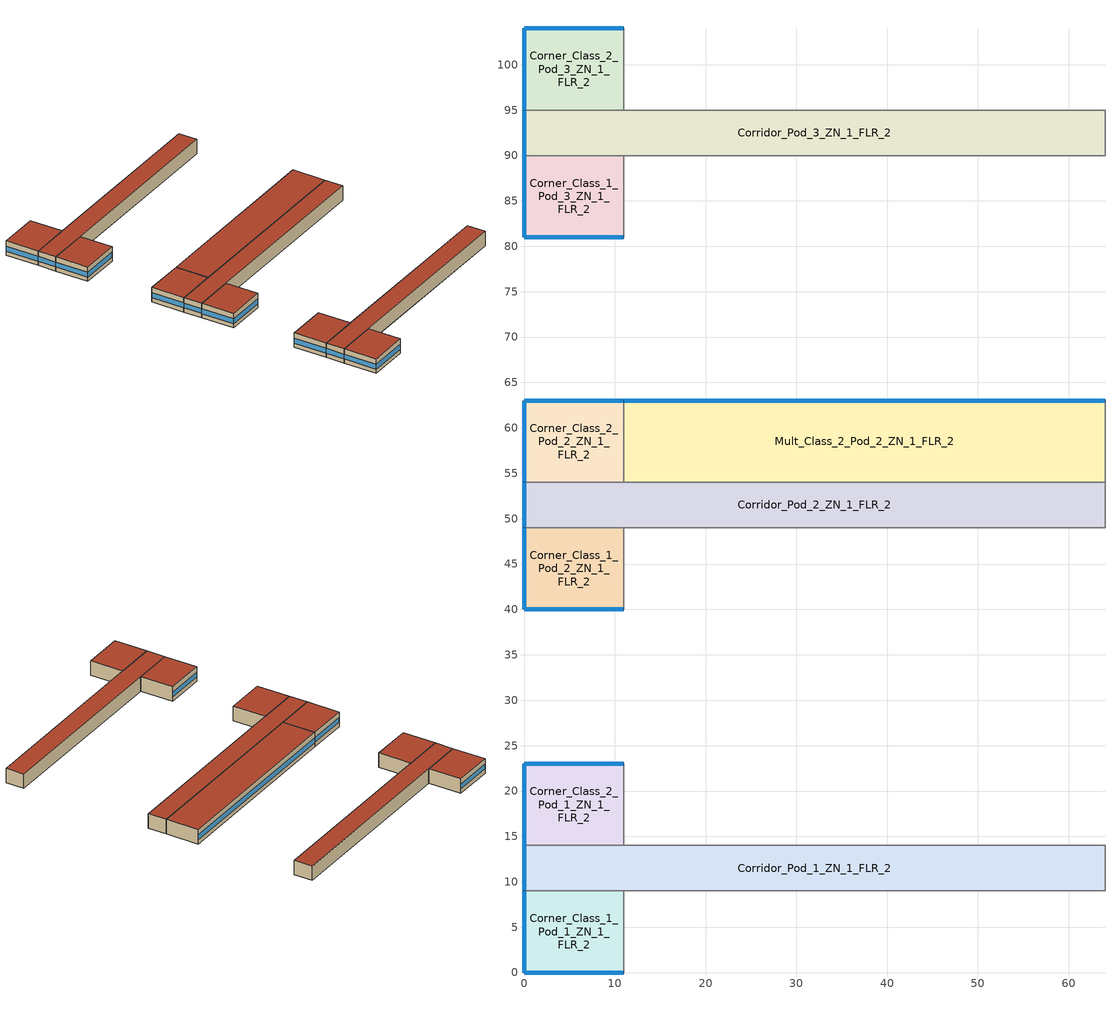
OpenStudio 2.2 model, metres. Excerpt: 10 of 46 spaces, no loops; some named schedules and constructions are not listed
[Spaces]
Corner_Class_2_Pod_3_ZN_1_FLR_2
 floor to Corner_Class_2_Pod_3_ZN_1_FLR_1: 11,104 11,95 0,95 0,104 z4
 wall outside: 11,104 0,104 0,95 z4:8
 wall to Corridor_Pod_3_ZN_1_FLR_2: 0,95 11,95 z4:8
 wall to Mult_Class_2_Pod_3_ZN_1_FLR_2: 11,95 11,104 z4:8
 window: 0,103.95 0,95.05 z5.18:6.52; 10.95,104 0.05,104 z5.18:6.51
 roof outside: 11,95 11,104 0,104 0,95 z8
Corridor_Pod_1_ZN_1_FLR_2
 floor to Corridor_Pod_1_ZN_1_FLR_1: 64,14 64,9 0,9 0,14 z4
 wall outside: 0,14 0,9 z4:8
 wall to Corner_Class_1_Pod_1_ZN_1_FLR_2: 0,9 11,9 z4:8
 wall to Mult_Class_1_Pod_1_ZN_1_FLR_2: 11,9 64,9 z4:8
 wall to Corner_Class_2_Pod_1_ZN_1_FLR_2: 11,14 0,14 z4:8
 wall to Lobby_ZN_1_FLR_2: 64,9 64,14 z4:8
 wall to Mult_Class_2_Pod_1_ZN_1_FLR_2: 64,14 11,14 z4:8
 window: 0,13.95 0,9.05 z5.19:6.53
 roof outside: 64,9 64,14 0,14 0,9 z8
Corner_Class_1_Pod_3_ZN_1_FLR_2
 floor to Corner_Class_1_Pod_3_ZN_1_FLR_1: 11,90 11,81 0,81 0,90 z4
 wall outside: 0,90 0,81 11,81 z4:8
 wall to Mult_Class_1_Pod_3_ZN_1_FLR_2: 11,81 11,90 z4:8
 wall to Corridor_Pod_3_ZN_1_FLR_2: 11,90 0,90 z4:8
 window: 0.05,81 10.95,81 z5.18:6.51; 0,89.95 0,81.05 z5.18:6.52
 roof outside: 11,81 11,90 0,90 0,81 z8
Corner_Class_2_Pod_1_ZN_1_FLR_2
 floor to Corner_Class_2_Pod_1_ZN_1_FLR_1: 11,23 11,14 0,14 0,23 z4
 wall outside: 11,23 0,23 0,14 z4:8
 wall to Mult_Class_2_Pod_1_ZN_1_FLR_2: 11,14 11,23 z4:8
 window: 0,22.95 0,14.05 z5.18:6.52; 10.95,23 0.05,23 z5.18:6.51
 roof outside: 11,14 11,23 0,23 0,14 z8
Mult_Class_2_Pod_2_ZN_1_FLR_2
 floor to Mult_Class_2_Pod_2_ZN_1_FLR_1: 64,63 64,54 11,54 11,63 z4
 wall outside: 64,63 11,63 z4:8
 wall to Corridor_Pod_2_ZN_1_FLR_2: 11,54 64,54 z4:8
 wall to Main_Corridor_ZN_1_FLR_2: 64,54 64,63 z4:8
 wall to Corner_Class_2_Pod_2_ZN_1_FLR_2: 11,63 11,54 z4:8
 window: 63.95,63 11.05,63 z5.18:6.5
 roof outside: 64,54 64,63 11,63 11,54 z8
Corner_Class_1_Pod_1_ZN_1_FLR_2
 floor to Corner_Class_1_Pod_1_ZN_1_FLR_1: 11,9 11,0 0,0 0,9 z4
 wall outside: 0,9 0,0 11,0 z4:8
 wall to Mult_Class_1_Pod_1_ZN_1_FLR_2: 11,0 11,9 z4:8
 window: 0.05,0 10.95,0 z5.18:6.51; 0,8.95 0,0.05 z5.18:6.52
 roof outside: 11,0 11,9 0,9 0,0 z8
Corridor_Pod_3_ZN_1_FLR_2
 floor to Corridor_Pod_3_ZN_1_FLR_1: 64,95 64,90 0,90 0,95 z4
 wall outside: 0,95 0,90 z4:8
 wall to Mult_Class_2_Pod_3_ZN_1_FLR_2: 64,95 11,95 z4:8
 wall to Bathrooms_ZN_1_FLR_2: 64,90 64,95 z4:8
 wall to Mult_Class_1_Pod_3_ZN_1_FLR_2: 11,90 64,90 z4:8
 window: 0,94.95 0,90.05 z5.19:6.53
 roof outside: 64,90 64,95 0,95 0,90 z8
Corner_Class_1_Pod_2_ZN_1_FLR_2
 floor to Corner_Class_1_Pod_2_ZN_1_FLR_1: 11,49 11,40 0,40 0,49 z4
 wall outside: 0,49 0,40 11,40 z4:8
 wall to Corridor_Pod_2_ZN_1_FLR_2: 11,49 0,49 z4:8
 wall to Mult_Class_1_Pod_2_ZN_1_FLR_2: 11,40 11,49 z4:8
 window: 0,48.95 0,40.05 z5.18:6.52; 0.05,40 10.95,40 z5.18:6.51
 roof outside: 11,40 11,49 0,49 0,40 z8
Corridor_Pod_2_ZN_1_FLR_2
 floor to Corridor_Pod_2_ZN_1_FLR_1: 64,54 64,49 0,49 0,54 z4
 wall outside: 0,54 0,49 z4:8
 wall to Mult_Class_1_Pod_2_ZN_1_FLR_2: 11,49 64,49 z4:8
 wall to Main_Corridor_ZN_1_FLR_2: 64,49 64,54 z4:8
 wall to Corner_Class_2_Pod_2_ZN_1_FLR_2: 11,54 0,54 z4:8
 window: 0,53.95 0,49.05 z5.19:6.53
 roof outside: 64,49 64,54 0,54 0,49 z8
Corner_Class_2_Pod_2_ZN_1_FLR_2
 floor to Corner_Class_2_Pod_2_ZN_1_FLR_1: 11,63 11,54 0,54 0,63 z4
 wall outside: 11,63 0,63 0,54 z4:8
 window: 0,62.95 0,54.05 z5.18:6.52; 10.95,63 0.05,63 z5.18:6.51
 roof outside: 11,54 11,63 0,63 0,54 z8
[Site]
Sherbrooke_PQ_CAN: Latitude {deg}=45.43; Longitude {deg}=-71.68; Time Zone {hr}=-5; Elevation {m}=241; Terrain=City
[Building]
NECB 2011-SecondarySchool-NECB HDD Method-CAN_PQ_Sherbrooke.716100_CWEC.epw created: 2017-07-10 19:02:27 +0000: North Axis {deg}=0; Default Construction Set=NECB 2011 - SecSchl - NECB HDD Method at climate 7a; Standards Number of Stories=2; Standards Number of Above Ground Stories=2; Standards Building Type=SecondarySchool
[ClimateZones]
Climate Zone Institution Name 1=ASHRAE; Climate Zone Document Name 1=ANSI/ASHRAE Standard 169; Climate Zone Document Year 1=2006; Climate Zone Institution Name 2=CEC; Climate Zone Document Name 2=California Climate Zone Descriptions; Climate Zone Document Year 2=1995
[Site:GroundTemperature:BuildingSurface]
19.527, 19.502, 19.536, 19.598, 20.002, 21.64, 22.225, 22.375, 21.449, 20.121, 19.802, 19.633
[Site:WaterMainsTemperature]
Calculation Method=Correlation; Annual Average Outdoor Air Temperature {C}=4.28333; Maximum Difference In Monthly Average Outdoor Air Temperatures {deltaC}=28.2
[SizingPeriod:DesignDay] Barometric Pressure {Pa}=98463; Sky Clearness=0; Rain Indicator=0; Snow Indicator=0; Day of Month=21; Daylight Saving Time Indicator=0; Humidity Indicating Type=Wetbulb; Dry-Bulb Temperature Range Modifier Type=DefaultMultipliers
Name | Maximum Dry-Bulb Temperature {C} | Daily Dry-Bulb Temperature Range {deltaC} | Humidity Indicating Conditions at Maximum Dry-Bulb | Wind Speed {m/s} | Wind Direction {deg} | Month | Day Type | Solar Model Indicator | ASHRAE Taub | ASHRAE Taud
Sherbrooke Ann Htg 99.6% Condns DB | -28.3 | 0 | -28.3 | 1.7 | 90 | 1 | WinterDesignDay | ASHRAEClearSky
Sherbrooke Ann Clg .4% Condns WB=>MDB | 26.9 | 11.7 | 22.3 | 3.7 | 250 | 7 | SummerDesignDay | ASHRAETau | 0.446 | 2.039
Sherbrooke Ann Clg .4% Condns DB=>MWB | 28.6 | 11.7 | 20.9 | 3.7 | 250 | 7 | SummerDesignDay | ASHRAETau | 0.446 | 2.039
[Material:NoMass]
CP02 CARPET PAD: Roughness=VeryRough; Thermal Resistance {m2-K/W}=0.21648; Thermal Absorptance=0.9; Solar Absorptance=0.7; Visible Absorptance=0.8
[Material]
Name | Roughness | Thickness {m} | Conductivity {W/m-K} | Density {kg/m3} | Specific Heat {J/kg-K} | Thermal Absorptance | Solar Absorptance | Visible Absorptance
100mm Normalweight concrete floor | MediumSmooth | 0.1016 | 2.31 | 2322 | 832
G01 13mm gypsum board | Smooth | 0.0127 | 0.16 | 800 | 1090 | 0.9 | 0.7 | 0.5
G05 25mm wood | MediumSmooth | 0.0254 | 0.15 | 608 | 1630 | 0.9 | 0.5 | 0.5
[Construction]
Typical Interior Floor: 100mm Normalweight concrete floor, CP02 CARPET PAD
Typical Interior Wall: G01 13mm gypsum board, G01 13mm gypsum board
Typical Interior Ceiling: CP02 CARPET PAD, 100mm Normalweight concrete floor
Typical Interior Window: Clear 3mm
Typical Interior Door; Typical Interior Partition: G05 25mm wood
Customized Fenestration: cond=0.220 tvis=0.220 tsol=0.232: Customized Fenestration:: cond=0.220 tvis=0.220 tsol=0.232
Customized Fenestration: cond=0.220 tvis=0.441 tsol=0.279: Customized Fenestration:: cond=0.220 tvis=0.441 tsol=0.279
Customized Fenestration: cond=0.220 tvis=0.294 tsol=0.332: Customized Fenestration:: cond=0.220 tvis=0.294 tsol=0.332
Customized Fenestration: cond=0.220 tvis=0.898 tsol=0.837: Customized Fenestration:: cond=0.220 tvis=0.898 tsol=0.837
[DefaultConstructionSet]
NECB 2011 - SecSchl - NECB HDD Method at climate 7a: Default Exterior Surface Constructions=NECB 2011 - SecSchl - NECB HDD Method at climate 7a; Default Interior Surface Constructions=Default Surface Constructions 2; Default Ground Contact Surface Constructions=NECB 2011 - SecSchl - NECB HDD Method at climate 7a 1; Default Exterior SubSurface Constructions=NECB 2011 - SecSchl - NECB HDD Method at climate 7a; Default Interior SubSurface Constructions=Default Sub Surface Constructions 2; Interior Partition Construction=Typical Interior Partition
[DefaultSurfaceConstructions]
Name | Floor Construction | Wall Construction | Roof Ceiling Construction
Default Surface Constructions 2 | Typical Interior Floor | Typical Interior Wall | Typical Interior Ceiling
NECB 2011 - SecSchl - NECB HDD Method at climate 7a | Customized opaque construction {99895d21-c80a-4018-a2c6-a963076f1eed} to conductance of 0.162 | Customized opaque construction {bf983dcb-2e7b-46e5-b69c-6464dd4733ce} to conductance of 0.21 | Customized opaque construction {3da77bf4-7a5d-44f4-926e-025ed70a9872} to conductance of 0.162
NECB 2011 - SecSchl - NECB HDD Method at climate 7a 1 | Customized opaque construction {04d8fcad-87ee-4325-8494-41bca1c05a46} to conductance of 0.757 | Customized opaque construction {04d8fcad-87ee-4325-8494-41bca1c05a46} to conductance of 0.284 | Customized opaque construction {04d8fcad-87ee-4325-8494-41bca1c05a46} to conductance of 0.284
[DefaultSubSurfaceConstructions]
Name | Fixed Window Construction | Operable Window Construction | Door Construction | Glass Door Construction | Overhead Door Construction | Skylight Construction | Tubular Daylight Dome Construction | Tubular Daylight Diffuser Construction
Default Sub Surface Constructions 2 | Typical Interior Window | Typical Interior Window | Typical Interior Door
NECB 2011 - SecSchl - NECB HDD Method at climate 7a | Customized Fenestration: cond=0.220 tvis=0.220 tsol=0.232 | Customized Fenestration: cond=0.220 tvis=0.220 tsol=0.232 | Customized opaque construction {cb9d600c-656f-4d4f-a6fb-ab0232f84022} to conductance of 2.2 | Customized Fenestration: cond=0.220 tvis=0.441 tsol=0.279 | Customized opaque construction {f05045de-ea88-4409-a201-01867c2a36b8} to conductance of 2.2 | Customized Fenestration: cond=0.220 tvis=0.294 tsol=0.332 | Customized Fenestration: cond=0.220 tvis=0.898 tsol=0.837 | Customized Fenestration: cond=0.220 tvis=0.898 tsol=0.837
[WindowMaterial:Glazing]
Clear 3mm: Optical Data Type=SpectralAverage; Thickness {m}=0.003; Solar Transmittance at Normal Incidence=0.837; Front Side Solar Reflectance at Normal Incidence=0.075; Back Side Solar Reflectance at Normal Incidence=0.075; Visible Transmittance at Normal Incidence=0.898; Front Side Visible Reflectance at Normal Incidence=0.081; Back Side Visible Reflectance at Normal Incidence=0.081; Infrared Transmittance at Normal Incidence=0; Front Side Infrared Hemispherical Emissivity=0.84; Back Side Infrared Hemispherical Emissivity=0.84; Conductivity {W/m-K}=0.9; Dirt Correction Factor for Solar and Visible Transmittance=1; Solar Diffusing=No
[WindowMaterial:SimpleGlazingSystem] U-Factor {W/m2-K}=2.2; Solar Heat Gain Coefficient=0.6; Visible Transmittance=0.21
Customized Fenestration:: cond=0.220 tvis=0.220 tsol=0.232; Customized Fenestration:: cond=0.220 tvis=0.441 tsol=0.279; Customized Fenestration:: cond=0.220 tvis=0.294 tsol=0.332; Customized Fenestration:: cond=0.220 tvis=0.898 tsol=0.837
[Space] Building Story=Building Story 2; Part of Total Floor Area=Yes
Name | Space Type | Thermal Zone
Corner_Class_2_Pod_3_ZN_1_FLR_2 | Space Function Classroom/lecture/training | Sp-Corner_Class_2_Pod_3_ZN_1_FLR_2 Sys-3 Flr-1 Sch-D HPlcmt-north ZN
Corridor_Pod_1_ZN_1_FLR_2 | Space Function Corr. >= 2.4m wide-sch-D | Sp-Corridor_Pod_1_ZN_1_FLR_2 Sys-3 Flr-1 Sch-D HPlcmt-west ZN
Corner_Class_1_Pod_3_ZN_1_FLR_2 | Space Function Classroom/lecture/training | Sp-Corner_Class_1_Pod_3_ZN_1_FLR_2 Sys-3 Flr-1 Sch-D HPlcmt-south ZN
Corner_Class_2_Pod_1_ZN_1_FLR_2 | Space Function Classroom/lecture/training | Sp-Corner_Class_2_Pod_1_ZN_1_FLR_2 Sys-3 Flr-1 Sch-D HPlcmt-north ZN
Corridor_Pod_2_ZN_1_FLR_2 | Space Function Corr. >= 2.4m wide-sch-D | Sp-Corridor_Pod_2_ZN_1_FLR_2 Sys-3 Flr-1 Sch-D HPlcmt-west ZN
Mult_Class_2_Pod_2_ZN_1_FLR_2 | Space Function Classroom/lecture/training | Sp-Mult_Class_2_Pod_2_ZN_1_FLR_2 Sys-3 Flr-1 Sch-D HPlcmt-north ZN
Corner_Class_1_Pod_1_ZN_1_FLR_2 | Space Function Classroom/lecture/training | Sp-Corner_Class_1_Pod_1_ZN_1_FLR_2 Sys-3 Flr-1 Sch-D HPlcmt-south ZN
Corridor_Pod_3_ZN_1_FLR_2 | Space Function Corr. >= 2.4m wide-sch-D | Sp-Corridor_Pod_3_ZN_1_FLR_2 Sys-3 Flr-1 Sch-D HPlcmt-west ZN
Corner_Class_1_Pod_2_ZN_1_FLR_2 | Space Function Classroom/lecture/training | Sp-Corner_Class_1_Pod_2_ZN_1_FLR_2 Sys-3 Flr-1 Sch-D HPlcmt-south ZN
Corner_Class_2_Pod_2_ZN_1_FLR_2 | Space Function Classroom/lecture/training | Sp-Corner_Class_2_Pod_2_ZN_1_FLR_2 Sys-3 Flr-1 Sch-D HPlcmt-north ZN
[BuildingStory]
Building Story 2: Nominal Z Coordinate {m}=4
[SpaceType] Standards Building Type=Space Function
Name | Default Schedule Set | Design Specification Outdoor Air Object | Standards Space Type
Space Function Classroom/lecture/training | Space Function Classroom/lecture/training Schedule Set | Space Function Classroom/lecture/training Ventilation | Classroom/lecture/training
Space Function Corr. >= 2.4m wide-sch-D | Space Function Corr. >= 2.4m wide-sch-D Schedule Set | Space Function Corr. >= 2.4m wide-sch-D Ventilation | Corr. >= 2.4m wide-sch-D
[People:Definition] Number of People Calculation Method=People/Area; Fraction Radiant=0.3
Name | People per Space Floor Area {person/m2}
Space Function Classroom/lecture/training People Definition | 0.133365
Space Function Corr. >= 2.4m wide-sch-D People Definition | 0.0100104
[People] Work Efficiency Schedule=Work Efficiency Schedule; Clothing Insulation Schedule=Clothing Schedule; Air Velocity Schedule=Air Velocity Schedule
Name | People Definition | Space or SpaceType
Space Function Classroom/lecture/training People | Space Function Classroom/lecture/training People Definition | Space Function Classroom/lecture/training
Space Function Corr. >= 2.4m wide-sch-D People | Space Function Corr. >= 2.4m wide-sch-D People Definition | Space Function Corr. >= 2.4m wide-sch-D
[Lights:Definition] Design Level Calculation Method=Watts/Area; Fraction Radiant=0.5; Fraction Visible=0.2
Name | Watts per Space Floor Area {W/m2}
Space Function Classroom/lecture/training Lights Definition | 11.9699
Space Function Corr. >= 2.4m wide-sch-D Lights Definition | 7.09994
[Lights]
Name | Lights Definition | Space or SpaceType
Space Function Classroom/lecture/training Lights | Space Function Classroom/lecture/training Lights Definition | Space Function Classroom/lecture/training
Space Function Corr. >= 2.4m wide-sch-D Lights | Space Function Corr. >= 2.4m wide-sch-D Lights Definition | Space Function Corr. >= 2.4m wide-sch-D
[ElectricEquipment:Definition]
Space Function Classroom/lecture/training Elec Equip Definition: Design Level Calculation Method=Watts/Area; Watts per Space Floor Area {W/m2}=4.99996; Fraction Radiant=0.5
[ElectricEquipment]
Space Function Classroom/lecture/training Elec Equip: Electric Equipment Definition=Space Function Classroom/lecture/training Elec Equip Definition; Space or SpaceType=Space Function Classroom/lecture/training
[DesignSpecification:OutdoorAir] Outdoor Air Method=Sum
Name | Outdoor Air Flow per Floor Area {m3/s-m2}
Space Function Classroom/lecture/training Ventilation | 0.00278384
Space Function Corr. >= 2.4m wide-sch-D Ventilation | 0.0003048
[DefaultScheduleSet] Number of People Schedule=NECB-D-Occupancy; People Activity Level Schedule=NECB-Activity; Lighting Schedule=NECB-D-Lighting; Electric Equipment Schedule=NECB-D-Electric-Equipment; Infiltration Schedule=Always On
Space Function Classroom/lecture/training Schedule Set; Space Function Corr. >= 2.4m wide-sch-D Schedule Set
[ThermostatSetpoint:DualSetpoint] Heating Setpoint Temperature Schedule=NECB-D-Thermostat Setpoint-Heating; Cooling Setpoint Temperature Schedule=NECB-D-Thermostat Setpoint-Cooling
Space Function Classroom/lecture/training Thermostat 25; Space Function Classroom/lecture/training Thermostat 27; Space Function Classroom/lecture/training Thermostat 28; Space Function Classroom/lecture/training Thermostat 30; Space Function Corr. >= 2.4m wide-sch-D Thermostat 9; Space Function Corr. >= 2.4m wide-sch-D Thermostat 11; Space Function Corr. >= 2.4m wide-sch-D Thermostat 12; Space Function Classroom/lecture/training Thermostat 31; Space Function Classroom/lecture/training Thermostat 34; Space Function Classroom/lecture/training Thermostat 35
[SpaceInfiltration:DesignFlowRate] Schedule=Always On Discrete; Design Flow Rate Calculation Method=Flow/ExteriorArea; Flow per Exterior Surface Area {m3/s-m2}=0.00025; Constant Term Coefficient=0; Temperature Term Coefficient=0; Velocity Term Coefficient=0.224; Velocity Squared Term Coefficient=0
Name | Space or SpaceType
Corner_Class_1_Pod_1_ZN_1_FLR_2 Infiltration | Corner_Class_1_Pod_1_ZN_1_FLR_2
Corner_Class_1_Pod_2_ZN_1_FLR_2 Infiltration | Corner_Class_1_Pod_2_ZN_1_FLR_2
Corner_Class_1_Pod_3_ZN_1_FLR_2 Infiltration | Corner_Class_1_Pod_3_ZN_1_FLR_2
Corner_Class_2_Pod_1_ZN_1_FLR_2 Infiltration | Corner_Class_2_Pod_1_ZN_1_FLR_2
Corner_Class_2_Pod_2_ZN_1_FLR_2 Infiltration | Corner_Class_2_Pod_2_ZN_1_FLR_2
Corner_Class_2_Pod_3_ZN_1_FLR_2 Infiltration | Corner_Class_2_Pod_3_ZN_1_FLR_2
Corridor_Pod_1_ZN_1_FLR_2 Infiltration | Corridor_Pod_1_ZN_1_FLR_2
Corridor_Pod_2_ZN_1_FLR_2 Infiltration | Corridor_Pod_2_ZN_1_FLR_2
Corridor_Pod_3_ZN_1_FLR_2 Infiltration | Corridor_Pod_3_ZN_1_FLR_2
Mult_Class_2_Pod_2_ZN_1_FLR_2 Infiltration | Mult_Class_2_Pod_2_ZN_1_FLR_2
[ThermalZone] Use Ideal Air Loads=No
Name | Thermostat
Sp-Mult_Class_2_Pod_2_ZN_1_FLR_2 Sys-3 Flr-1 Sch-D HPlcmt-north ZN | Space Function Classroom/lecture/training Thermostat 25
Sp-Corner_Class_2_Pod_1_ZN_1_FLR_2 Sys-3 Flr-1 Sch-D HPlcmt-north ZN | Space Function Classroom/lecture/training Thermostat 27
Sp-Corner_Class_2_Pod_2_ZN_1_FLR_2 Sys-3 Flr-1 Sch-D HPlcmt-north ZN | Space Function Classroom/lecture/training Thermostat 28
Sp-Corner_Class_2_Pod_3_ZN_1_FLR_2 Sys-3 Flr-1 Sch-D HPlcmt-north ZN | Space Function Classroom/lecture/training Thermostat 30
Sp-Corridor_Pod_3_ZN_1_FLR_2 Sys-3 Flr-1 Sch-D HPlcmt-west ZN | Space Function Corr. >= 2.4m wide-sch-D Thermostat 9
Sp-Corridor_Pod_1_ZN_1_FLR_2 Sys-3 Flr-1 Sch-D HPlcmt-west ZN | Space Function Corr. >= 2.4m wide-sch-D Thermostat 11
Sp-Corridor_Pod_2_ZN_1_FLR_2 Sys-3 Flr-1 Sch-D HPlcmt-west ZN | Space Function Corr. >= 2.4m wide-sch-D Thermostat 12
Sp-Corner_Class_1_Pod_2_ZN_1_FLR_2 Sys-3 Flr-1 Sch-D HPlcmt-south ZN | Space Function Classroom/lecture/training Thermostat 31
Sp-Corner_Class_1_Pod_1_ZN_1_FLR_2 Sys-3 Flr-1 Sch-D HPlcmt-south ZN | Space Function Classroom/lecture/training Thermostat 34
Sp-Corner_Class_1_Pod_3_ZN_1_FLR_2 Sys-3 Flr-1 Sch-D HPlcmt-south ZN | Space Function Classroom/lecture/training Thermostat 35
[Schedule:Ruleset]
Clothing Schedule: Default Day Schedule=Clothing Schedule Default Winter Clothes
Air Velocity Schedule: Default Day Schedule=Air Velocity Schedule Default
Work Efficiency Schedule: Default Day Schedule=Work Efficiency Schedule Default
NECB-Activity: Default Day Schedule=NECB-Activity Default; Summer Design Day Schedule=NECB-Activity Summer Design Day; Winter Design Day Schedule=NECB-Activity Winter Design Day
Always On: Default Day Schedule=Always On Default
NECB-D-Occupancy: Default Day Schedule=NECB-D-Occupancy Default
NECB-D-Lighting: Default Day Schedule=NECB-D-Lighting Default
NECB-D-Electric-Equipment: Default Day Schedule=NECB-D-Electric-Equipment Default
NECB-D-Thermostat Setpoint-Heating: Default Day Schedule=NECB-D-Thermostat Setpoint-Heating Default
NECB-D-Thermostat Setpoint-Cooling: Default Day Schedule=NECB-D-Thermostat Setpoint-Cooling Default
[Schedule:Day]
Clothing Schedule Default Winter Clothes; Always On Default: 24, 0, 1
Work Efficiency Schedule Default: 24, 0, 0
NECB-Activity Default; NECB-Activity Winter Design Day; NECB-Activity Summer Design Day: 24, 0, 130
NECB-D-Occupancy Default: 8, 0, 0, 9, 0, 0.1, 12, 0, 0.9, 16, 0, 0.8, 17, 0, 0.5, 18, 0, 0.2, 19, 0, 0.1, 22, 0, 0.3, 23, 0, 0.1, 24, 0, 0
NECB-D-Lighting Default; NECB-D-Electric-Equipment Default: 8, 0, 0.05, 9, 0, 0.3, 16, 0, 0.9, 17, 0, 0.7, 19, 0, 0.5, 22, 0, 0.7, 23, 0, 0.3, 24, 0, 0.05
NECB-D-Thermostat Setpoint-Heating Default: 7, 0, 18, 8, 0, 20, 23, 0, 22, 24, 0, 18
NECB-D-Thermostat Setpoint-Cooling Default: 7, 0, 35, 23, 0, 24, 24, 0, 35
[Schedule:Rule] Date Specification Type=DateRange; Start Month=1; Start Day=1; End Month=12; End Day=31
Name | Schedule Ruleset | Rule Order | Day Schedule | Apply Monday | Apply Tuesday | Apply Wednesday | Apply Thursday | Apply Friday | Apply Saturday | Apply Sunday
Schedule Rule 17 | NECB-D-Occupancy | 2 | NECB-D-Occupancy Default|Wkdy Day | Yes | Yes | Yes | Yes | Yes
Schedule Rule 18 | NECB-D-Occupancy | 1 | NECB-D-Occupancy Sat Day |  |  |  |  |  | Yes
Schedule Rule 19 | NECB-D-Occupancy | 0 | NECB-D-Occupancy Sun|Hol Day |  |  |  |  |  |  | Yes
Schedule Rule 20 | NECB-D-Lighting | 2 | NECB-D-Lighting Default|Wkdy Day | Yes | Yes | Yes | Yes | Yes
Schedule Rule 21 | NECB-D-Lighting | 1 | NECB-D-Lighting Sat Day |  |  |  |  |  | Yes
Schedule Rule 22 | NECB-D-Lighting | 0 | NECB-D-Lighting Sun|Hol Day |  |  |  |  |  |  | Yes
Schedule Rule 23 | NECB-D-Electric-Equipment | 2 | NECB-D-Electric-Equipment Default|Wkdy Day | Yes | Yes | Yes | Yes | Yes
Schedule Rule 24 | NECB-D-Electric-Equipment | 1 | NECB-D-Electric-Equipment Sat Day |  |  |  |  |  | Yes
Schedule Rule 25 | NECB-D-Electric-Equipment | 0 | NECB-D-Electric-Equipment Sun|Hol Day |  |  |  |  |  |  | Yes
Schedule Rule 26 | NECB-D-Thermostat Setpoint-Heating | 2 | NECB-D-Thermostat Setpoint-Heating Default|Wkdy Day | Yes | Yes | Yes | Yes | Yes
Schedule Rule 27 | NECB-D-Thermostat Setpoint-Heating | 1 | NECB-D-Thermostat Setpoint-Heating Sat Day |  |  |  |  |  | Yes
Schedule Rule 28 | NECB-D-Thermostat Setpoint-Heating | 0 | NECB-D-Thermostat Setpoint-Heating Sun|Hol Day |  |  |  |  |  |  | Yes
Schedule Rule 29 | NECB-D-Thermostat Setpoint-Cooling | 2 | NECB-D-Thermostat Setpoint-Cooling Default|Wkdy Day | Yes | Yes | Yes | Yes | Yes
Schedule Rule 30 | NECB-D-Thermostat Setpoint-Cooling | 1 | NECB-D-Thermostat Setpoint-Cooling Sat Day |  |  |  |  |  | Yes
Schedule Rule 31 | NECB-D-Thermostat Setpoint-Cooling | 0 | NECB-D-Thermostat Setpoint-Cooling Sun|Hol Day |  |  |  |  |  |  | Yes
[Schedule:Constant]
Always On Discrete: Value=1
